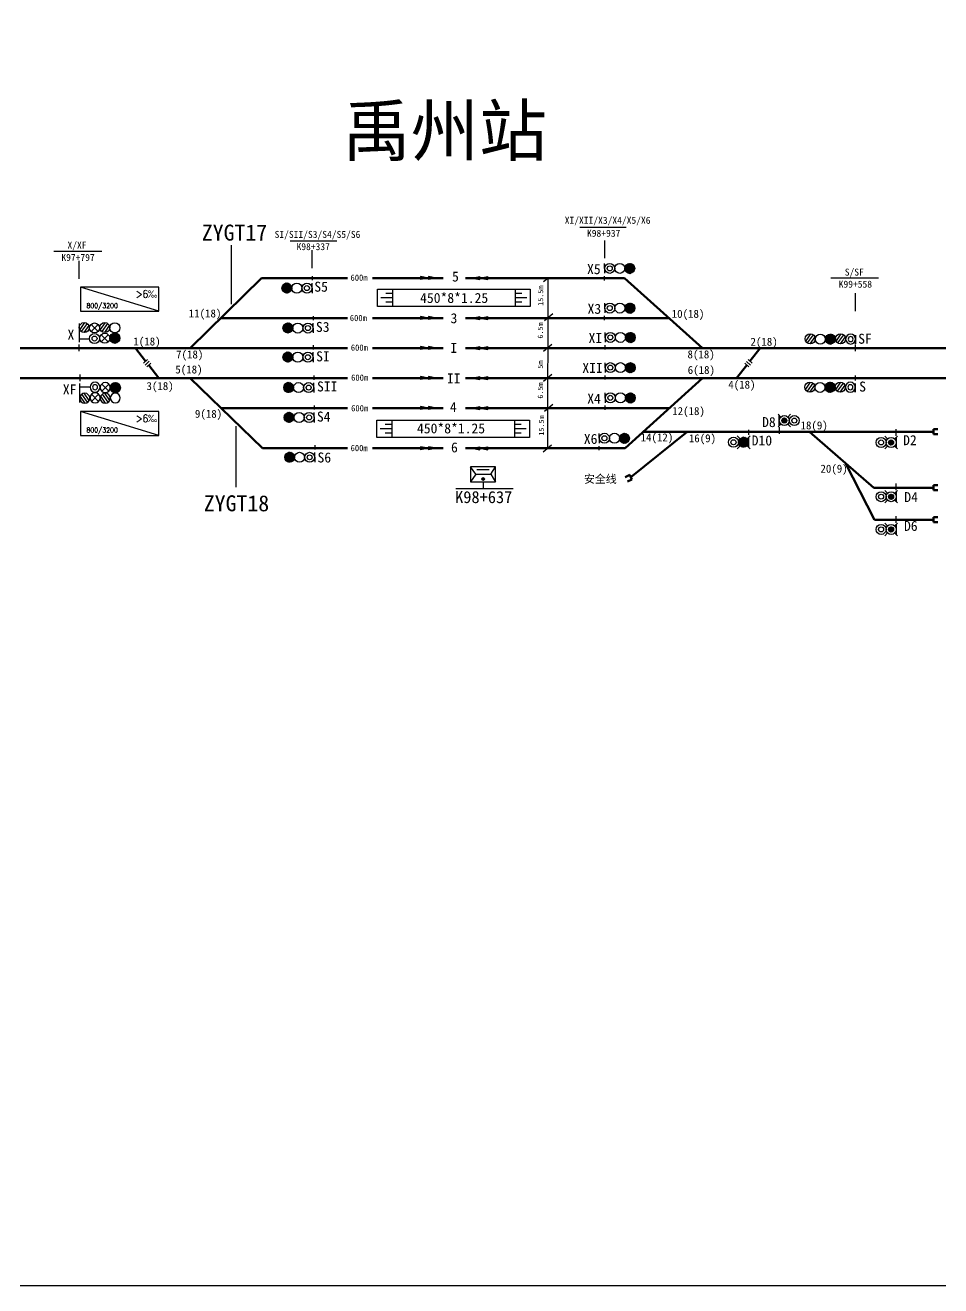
# Model space of a CAD drawing. Header units: millimetres. Extents: x -17381 to -15684, y 1883 to 2345.
# Drawn here: x -16007.2 to -15915.7, y 1883.2 to 2009.2 of the extents above; entities that cross this region are included whole.
import ezdxf
from ezdxf.enums import TextEntityAlignment as Align

# ---------------------------------------------------------------- set-up
doc = ezdxf.new("R2010")
doc.units = ezdxf.units.MM
doc.layers.add('1', color=1, linetype='Continuous')
doc.layers.add('站台', color=7, linetype='Continuous')
doc.styles.add('HZ', font='complex.shx', dxfattribs={"width": 0.75, "bigfont": 'gbcbig.shx'})
doc.styles.get("Standard").update_dxf_attribs({"font": ''})
doc.styles.add('宋体', font='')
doc.styles.get('Standard').set_extended_font_data('SimSun')
doc.styles.get('宋体').set_extended_font_data('SimSun')
doc.linetypes.add('ZIGZAG', pattern='A,0.00254,-5.08,[131,ltypeshp.shx,S=5.08,R=0,X=-5.08,Y=0],-10.16,[131,ltypeshp.shx,S=5.08,R=180,X=5.08,Y=0],-5.08', length=20.32254)

# ---------------------------------------------------------------- blocks, each defined once
blk = doc.blocks.new('*X119')
at = {"color": 0}
for p, q in [((-1.5, 0.06), (0.7, 1.33)), ((-1.5, -0.06), (0.8, 1.27)), ((-1.49, 0.18), (0.59, 1.38)), ((-1.49, -0.17), (0.89, 1.21)), ((-1.47, 0.31), (0.47, 1.43)), ((-1.47, -0.27), (0.97, 1.14)), ((-1.45, -0.38), (1.05, 1.07)), ((-1.43, 0.44), (0.33, 1.46)), ((-1.42, -0.48), (1.12, 0.99)), ((-1.39, -0.57), (1.19, 0.92)), ((-1.38, 0.59), (0.18, 1.49)), ((-1.35, -0.66), (1.25, 0.83)), ((-1.3, 0.75), (0, 1.5)), ((-1.3, -0.75), (1.3, 0.75)), ((-1.25, -0.83), (1.35, 0.66)), ((-1.19, -0.92), (1.39, 0.57)), ((-1.17, 0.94), (-0.23, 1.48)), ((-1.12, -0.99), (1.42, 0.48)), ((-1.05, -1.07), (1.45, 0.38)), ((-0.97, -1.14), (1.47, 0.27)), ((-0.89, -1.21), (1.49, 0.17)), ((-0.8, -1.27), (1.5, 0.06)), ((-0.7, -1.33), (1.5, -0.06)), ((-0.59, -1.38), (1.49, -0.18)), ((-0.47, -1.43), (1.47, -0.31)), ((-0.33, -1.46), (1.43, -0.44)), ((-0.18, -1.49), (1.38, -0.59)), ((0, -1.5), (1.3, -0.75)), ((0.23, -1.48), (1.17, -0.94))]:
    blk.add_line(p, q, dxfattribs=at)
blk = doc.blocks.new('DFRE')
at = {"color": 7, "linetype": 'Continuous'}
for p, q in [((257.72, 164.95), (257.72, 157.4)), ((257.8, 158.75), (261.76, 158.75))]:
    blk.add_line(p, q, dxfattribs=at)
at = {"color": 1}
for p, q in [((269.95, 159.15), (272.88, 160.84)), ((269.95, 158.99), (273.02, 160.76)), ((269.97, 159.31), (272.74, 160.91)), ((269.97, 158.85), (273.14, 160.68)), ((269.99, 158.7), (273.25, 160.59)), ((270, 159.48), (272.58, 160.97)), ((270.02, 158.57), (273.35, 160.5)), ((270.04, 159.66), (272.4, 161.02)), ((270.06, 158.44), (273.45, 160.4)), ((270.1, 158.31), (273.54, 160.29)), ((270.11, 159.86), (272.19, 161.06)), ((270.16, 158.19), (273.61, 160.18)), ((270.22, 160.07), (271.95, 161.07)), ((270.22, 158.07), (273.68, 160.07)), ((270.29, 157.96), (273.75, 159.95)), ((270.37, 157.85), (273.8, 159.83)), ((270.4, 160.33), (271.64, 161.05)), ((270.46, 157.74), (273.85, 159.7)), ((270.55, 157.64), (273.89, 159.57)), ((270.65, 157.55), (273.92, 159.44)), ((270.77, 157.46), (273.94, 159.29)), ((270.89, 157.38), (273.95, 159.15)), ((271.02, 157.3), (273.95, 158.99)), ((271.17, 157.23), (273.94, 158.83)), ((271.33, 157.17), (273.91, 158.66)), ((271.51, 157.12), (273.86, 158.48)), ((271.71, 157.09), (273.79, 158.28)), ((271.96, 157.07), (273.68, 158.07)), ((272.26, 157.1), (273.51, 157.81))]:
    blk.add_line(p, q, dxfattribs=at)
at = {"layer": '1', "color": 2}
for p, q in [((259.88, 165.25), (257.92, 162.43)), ((260.87, 164.9), (258.56, 161.65)), ((261.51, 164.12), (259.55, 161.3)), ((268.09, 165.25), (266.13, 162.43)), ((269.08, 164.9), (266.76, 161.65)), ((269.72, 164.12), (267.76, 161.3))]:
    blk.add_line(p, q, dxfattribs=at)
at = {"layer": '1', "color": 7}
for p, q in [((265.27, 164.52), (262.46, 161.7)), ((262.47, 164.51), (265.25, 161.68)), ((257.72, 153.8), (257.72, 156.47)), ((269.33, 160.42), (266.52, 157.6)), ((266.53, 160.41), (269.32, 157.58))]:
    blk.add_line(p, q, dxfattribs=at)
at = {"layer": '1', "color": 2}
for centre in [(259.73, 163.27), (267.93, 163.27)]:
    blk.add_circle(centre, 2, dxfattribs=at)
at = {"layer": '1', "color": 7}
for centre, radius in [((263.87, 163.11), 2), ((263.84, 158.87), 2), ((263.84, 158.87), 1), ((267.93, 159.01), 2)]:
    blk.add_circle(centre, radius, dxfattribs=at)
at = {"layer": '1', "color": 3}
blk.add_circle((271.95, 163.17), 2, dxfattribs=at)
at = {"layer": '1', "color": 1}
blk.add_circle((271.95, 159.07), 2, dxfattribs=at)
blk = doc.blocks.new('*X9')
at = {"color": 0}
for p, q in [((-0.5, -3.75), (0.25, -3.32)), ((-0.49, -3.63), (0.14, -3.27)), ((-0.49, -3.86), (0.34, -3.38)), ((-0.45, -3.96), (0.41, -3.46)), ((-0.42, -3.47), (-0.03, -3.25)), ((-0.4, -4.04), (0.46, -3.55)), ((-0.34, -4.12), (0.49, -3.64)), ((-0.25, -4.18), (0.5, -3.75)), ((-0.13, -4.23), (0.48, -3.88)), ((0.04, -4.25), (0.41, -4.04))]:
    blk.add_line(p, q, dxfattribs=at)
blk = doc.blocks.new('xhlx')
at = {"layer": '1', "color": 7}
for p, q in [((-5, 0), (-5, -6)), ((5, 0), (-5, 0)), ((3.0134, -2.9333), (4.9907, 0.0121)), ((5, -6), (5, 0)), ((-2.9859, -2.9333), (-4.9961, -0.004)), ((-2.9859, -2.9172), (-4.9961, -5.9914)), ((-3, -2.9238), (3, -2.9238)), ((-2.4822, -1.0402), (2.4123, -1.0402)), ((3.0134, -2.9172), (4.9907, -6.0075)), ((-5, -6), (5, -6))]:
    blk.add_line(p, q, dxfattribs=at)
blk.add_circle((0, -4.7601), 0.5, dxfattribs=at)
blk.add_blockref('*X9', (0, -1.0101), dxfattribs=at)
blk = doc.blocks.new('BD')
at = {"layer": '1', "color": 7}
for radius in [1.5, 0.75]:
    blk.add_circle((0, 0), radius, dxfattribs=at)
blk = doc.blocks.new('*X90')
at = {"color": 0}
for p, q in [((-1.5, 0.06), (0.7, 1.33)), ((-1.5, -0.06), (0.8, 1.27)), ((-1.49, 0.18), (0.59, 1.38)), ((-1.49, -0.17), (0.89, 1.21)), ((-1.47, 0.31), (0.47, 1.43)), ((-1.47, -0.27), (0.97, 1.14)), ((-1.45, -0.38), (1.05, 1.07)), ((-1.43, 0.44), (0.33, 1.46)), ((-1.42, -0.48), (1.12, 0.99)), ((-1.39, -0.57), (1.19, 0.92)), ((-1.38, 0.59), (0.18, 1.49)), ((-1.35, -0.66), (1.25, 0.83)), ((-1.3, 0.75), (0, 1.5)), ((-1.3, -0.75), (1.3, 0.75)), ((-1.25, -0.83), (1.35, 0.66)), ((-1.19, -0.92), (1.39, 0.57)), ((-1.17, 0.94), (-0.23, 1.48)), ((-1.12, -0.99), (1.42, 0.48)), ((-1.05, -1.07), (1.45, 0.38)), ((-0.97, -1.14), (1.47, 0.27)), ((-0.89, -1.21), (1.49, 0.17)), ((-0.8, -1.27), (1.5, 0.06)), ((-0.7, -1.33), (1.5, -0.06)), ((-0.59, -1.38), (1.49, -0.18)), ((-0.47, -1.43), (1.47, -0.31)), ((-0.33, -1.46), (1.43, -0.44)), ((-0.18, -1.49), (1.38, -0.59)), ((0, -1.5), (1.3, -0.75)), ((0.23, -1.48), (1.17, -0.94))]:
    blk.add_line(p, q, dxfattribs=at)
blk = doc.blocks.new('KZ_C')
at = {"layer": '1', "color": 7}
for p, q in [((0.02, 3.97), (0.02, 5.92)), ((0, -0.84), (0, 0.84)), ((0.02, 3.97), (0.02, 2.02)), ((0.02, 3.97), (0.02, 2.02))]:
    blk.add_line(p, q, dxfattribs=at)
at = {"layer": '1', "color": 3}
blk.add_circle((6.09, 3.97), 2, dxfattribs=at)
at = {"layer": '1', "color": 1}
blk.add_circle((10.09, 3.97), 1.95, dxfattribs=at)
at = {"layer": '1', "color": 7, "xscale": 1.33333333333303, "yscale": 1.33333333333303, "zscale": 1.33333333333303, "rotation": 180}
blk.add_blockref('BD', (2.06, 3.97), dxfattribs=at)
at = {"layer": '1', "xscale": 1.333300000000236, "yscale": 1.333300000000236, "zscale": 1.333300000000236}
blk.add_blockref('*X90', (10.12, 3.97), dxfattribs=at)
blk = doc.blocks.new('*X32')
at = {"color": 0}
for p, q in [((-0.75, 0.03), (0.35, 0.66)), ((-0.75, -0.08), (0.45, 0.6)), ((-0.73, 0.15), (0.23, 0.71)), ((-0.73, -0.19), (0.53, 0.53)), ((-0.69, 0.29), (0.09, 0.74)), ((-0.69, -0.29), (0.59, 0.46)), ((-0.65, -0.37), (0.65, 0.37)), ((-0.59, -0.46), (0.69, 0.29)), ((-0.58, 0.47), (-0.12, 0.74)), ((-0.53, -0.53), (0.73, 0.19)), ((-0.45, -0.6), (0.75, 0.08)), ((-0.35, -0.66), (0.75, -0.03)), ((-0.23, -0.71), (0.73, -0.15)), ((-0.09, -0.74), (0.69, -0.29)), ((0.12, -0.74), (0.58, -0.47))]:
    blk.add_line(p, q, dxfattribs=at)
blk = doc.blocks.new('ADL')
at = {"layer": '1', "color": 4}
for p, q in [((-1.06, 1.06), (-1.88, 1.88)), ((1.06, 1.06), (1.88, 1.88)), ((-1.88, -1.88), (-1.06, -1.06)), ((1.88, -1.88), (1.06, -1.06))]:
    blk.add_line(p, q, dxfattribs=at)
for radius in [1.5, 0.75]:
    blk.add_circle((0, 0), radius, dxfattribs=at)
blk.add_blockref('*X32', (0, 0), dxfattribs=at)
blk = doc.blocks.new('2XZLA1')
at = {"layer": '1', "color": 7}
for p, q in [((0, -1), (0, 1)), ((0, -1.5), (0, -4.5))]:
    blk.add_line(p, q, dxfattribs=at)
for name, p in [('BD', (-4.5, -3)), ('ADL', (-1.5, -3))]:
    blk.add_blockref(name, p, dxfattribs=at)
blk = doc.blocks.new('*X12')
at = {"color": 0}
for p, q in [((-1.5, 0.06), (0.7, 1.33)), ((-1.5, -0.06), (0.8, 1.27)), ((-1.49, 0.18), (0.59, 1.38)), ((-1.49, -0.17), (0.89, 1.21)), ((-1.47, 0.31), (0.47, 1.43)), ((-1.47, -0.27), (0.97, 1.14)), ((-1.45, -0.38), (1.05, 1.07)), ((-1.43, 0.44), (0.33, 1.46)), ((-1.42, -0.48), (1.12, 0.99)), ((-1.39, -0.57), (1.19, 0.92)), ((-1.38, 0.59), (0.18, 1.49)), ((-1.35, -0.66), (1.25, 0.83)), ((-1.3, 0.75), (0, 1.5)), ((-1.3, -0.75), (1.3, 0.75)), ((-1.25, -0.83), (1.35, 0.66)), ((-1.19, -0.92), (1.39, 0.57)), ((-1.17, 0.94), (-0.23, 1.48)), ((-1.12, -0.99), (1.42, 0.48)), ((-1.05, -1.07), (1.45, 0.38)), ((-0.97, -1.14), (1.47, 0.27)), ((-0.89, -1.21), (1.49, 0.17)), ((-0.8, -1.27), (1.5, 0.06)), ((-0.7, -1.33), (1.5, -0.06)), ((-0.59, -1.38), (1.49, -0.18)), ((-0.47, -1.43), (1.47, -0.31)), ((-0.33, -1.46), (1.43, -0.44)), ((-0.18, -1.49), (1.38, -0.59)), ((0, -1.5), (1.3, -0.75)), ((0.23, -1.48), (1.17, -0.94))]:
    blk.add_line(p, q, dxfattribs=at)
blk = doc.blocks.new('HDL')
at = {"layer": '1'}
for p, q in [((-1.06, 1.06), (-1.96, 1.96)), ((1.06, 1.06), (1.96, 1.96)), ((-1.06, -1.06), (-1.96, -1.96)), ((1.96, -1.96), (1.06, -1.06))]:
    blk.add_line(p, q, dxfattribs=at)
at = {"layer": '1', "color": 1}
blk.add_circle((0, 0), 1.5, dxfattribs=at)
at = {"layer": '1'}
blk.add_blockref('*X12', (0, 0), dxfattribs=at)
blk = doc.blocks.new('2xzla2')
at = {"layer": '1', "color": 7}
for p, q in [((0, 0.75), (0, -0.75)), ((0, -1.5), (0, -4.5))]:
    blk.add_line(p, q, dxfattribs=at)
at = {"layer": '1', "color": 7, "xscale": 0.9999997500000001, "yscale": 0.9999997500000001, "zscale": 0.9999997500000001}
blk.add_blockref('BD', (-4.49, -3), dxfattribs=at)
at = {"layer": '1', "color": 7, "rotation": 180}
blk.add_blockref('HDL', (-1.48, -3.01), dxfattribs=at)
blk = doc.blocks.new('UD')
at = {"layer": '1', "color": 2}
for p, q in [((0.1149, 1.4857), (-1.3549, -0.6305)), ((0.8607, 1.2175), (-0.8771, -1.2175)), ((1.3386, 0.6378), (-0.1312, -1.4784))]:
    blk.add_line(p, q, dxfattribs=at)
blk.add_circle((0, 0), 1.5, dxfattribs=at)
blk = doc.blocks.new('*X120')
at = {"color": 0}
for p, q in [((-1.5, 0.06), (0.7, 1.33)), ((-1.5, -0.06), (0.8, 1.27)), ((-1.49, 0.18), (0.59, 1.38)), ((-1.49, -0.17), (0.89, 1.21)), ((-1.47, 0.31), (0.47, 1.43)), ((-1.47, -0.27), (0.97, 1.14)), ((-1.45, -0.38), (1.05, 1.07)), ((-1.43, 0.44), (0.33, 1.46)), ((-1.42, -0.48), (1.12, 0.99)), ((-1.39, -0.57), (1.19, 0.92)), ((-1.38, 0.59), (0.18, 1.49)), ((-1.35, -0.66), (1.25, 0.83)), ((-1.3, 0.75), (0, 1.5)), ((-1.3, -0.75), (1.3, 0.75)), ((-1.25, -0.83), (1.35, 0.66)), ((-1.19, -0.92), (1.39, 0.57)), ((-1.17, 0.94), (-0.23, 1.48)), ((-1.12, -0.99), (1.42, 0.48)), ((-1.05, -1.07), (1.45, 0.38)), ((-0.97, -1.14), (1.47, 0.27)), ((-0.89, -1.21), (1.49, 0.17)), ((-0.8, -1.27), (1.5, 0.06)), ((-0.7, -1.33), (1.5, -0.06)), ((-0.59, -1.38), (1.49, -0.18)), ((-0.47, -1.43), (1.47, -0.31)), ((-0.33, -1.46), (1.43, -0.44)), ((-0.18, -1.49), (1.38, -0.59)), ((0, -1.5), (1.3, -0.75)), ((0.23, -1.48), (1.17, -0.94))]:
    blk.add_line(p, q, dxfattribs=at)
blk = doc.blocks.new('LD')
at = {"layer": '1', "color": 3}
blk.add_circle((0, 0), 1.5, dxfattribs=at)

msp = doc.modelspace()

# ---------------------------------------------------------------- hatches: boundary and pattern name
at = {"lineweight": -3}
for points in [[(-15966.86, 1983.9), (-15967.66, 1984.05), (-15967.66, 1983.75)], [(-15966.06, 1983.9), (-15966.86, 1984.05), (-15966.86, 1983.75)], [(-15962.54, 1983.9), (-15961.74, 1983.75), (-15961.74, 1984.05)], [(-15961.74, 1983.9), (-15960.94, 1983.75), (-15960.94, 1984.05)], [(-15966.86, 1979.9), (-15967.66, 1980.05), (-15967.66, 1979.75)], [(-15966.06, 1979.9), (-15966.86, 1980.05), (-15966.86, 1979.75)], [(-15962.54, 1979.9), (-15961.74, 1979.75), (-15961.74, 1980.05)], [(-15961.74, 1979.9), (-15960.94, 1979.75), (-15960.94, 1980.05)], [(-15966.86, 1976.9), (-15967.66, 1977.05), (-15967.66, 1976.75)], [(-15966.06, 1976.9), (-15966.86, 1977.05), (-15966.86, 1976.75)], [(-15962.54, 1976.9), (-15961.74, 1976.75), (-15961.74, 1977.05)], [(-15961.74, 1976.9), (-15960.94, 1976.75), (-15960.94, 1977.05)], [(-15966.86, 1973.9), (-15967.66, 1974.05), (-15967.66, 1973.75)], [(-15966.06, 1973.9), (-15966.86, 1974.05), (-15966.86, 1973.75)], [(-15962.54, 1973.9), (-15961.74, 1973.75), (-15961.74, 1974.05)], [(-15961.74, 1973.9), (-15960.94, 1973.75), (-15960.94, 1974.05)], [(-15966.86, 1970.9), (-15967.66, 1971.05), (-15967.66, 1970.75)], [(-15966.06, 1970.9), (-15966.86, 1971.05), (-15966.86, 1970.75)], [(-15962.54, 1970.9), (-15961.74, 1970.75), (-15961.74, 1971.05)], [(-15961.74, 1970.9), (-15960.94, 1970.75), (-15960.94, 1971.05)], [(-15966.86, 1966.9), (-15967.66, 1967.05), (-15967.66, 1966.75)], [(-15966.06, 1966.9), (-15966.86, 1967.05), (-15966.86, 1966.75)], [(-15962.54, 1966.9), (-15961.74, 1966.75), (-15961.74, 1967.05)], [(-15961.74, 1966.9), (-15960.94, 1966.75), (-15960.94, 1967.05)]]:
    msp.add_hatch(color=0, dxfattribs=at).paths.add_polyline_path(points)

# ---------------------------------------------------------------- linework, layer by layer
at = {"color": 0}
for p, q in [((-15951.75, 1988.98), (-15947.1, 1988.98)), ((-15980.67, 1987.64), (-15976.03, 1987.64)), ((-16004.28, 1986.58), (-15999.49, 1986.58)), ((-15955.37, 1983.56), (-15954.95, 1983.91)), ((-15954.95, 1983.9), (-15954.96, 1966.9)), ((-15926.67, 1983.94), (-15921.89, 1983.94)), ((-15993.79, 1980.61), (-16001.63, 1983.01)), ((-15971.95, 1981.07), (-15971.95, 1982.79)), ((-15971.95, 1982.79), (-15956.71, 1982.79)), ((-15970.45, 1982.36), (-15971.12, 1982.36)), ((-15970.45, 1982.79), (-15970.45, 1981.93)), ((-15958.21, 1982.79), (-15958.21, 1981.93)), ((-15957.54, 1982.36), (-15958.21, 1982.36)), ((-15956.71, 1982.79), (-15956.71, 1981.07)), ((-15956.71, 1981.07), (-15971.95, 1981.07)), ((-15970.45, 1981.93), (-15971.63, 1981.93)), ((-15970.45, 1981.5), (-15971.12, 1981.5)), ((-15970.45, 1981.93), (-15970.45, 1981.07)), ((-15957.03, 1981.93), (-15958.21, 1981.93)), ((-15958.21, 1981.93), (-15958.21, 1981.07)), ((-15957.54, 1981.5), (-15958.21, 1981.5)), ((-15955.28, 1979.66), (-15954.45, 1980.36)), ((-15955.37, 1976.6), (-15954.54, 1977.3)), ((-15955.37, 1973.6), (-15954.54, 1974.3)), ((-15955.28, 1970.61), (-15954.44, 1971.31)), ((-15993.79, 1968.18), (-16001.63, 1970.57)), ((-15972.02, 1967.98), (-15972.02, 1969.71)), ((-15972.02, 1969.71), (-15956.78, 1969.71)), ((-15970.52, 1969.71), (-15970.52, 1968.85)), ((-15958.28, 1969.71), (-15958.28, 1968.85)), ((-15956.78, 1969.71), (-15956.78, 1967.98)), ((-15970.52, 1968.85), (-15971.7, 1968.85)), ((-15970.52, 1969.28), (-15971.19, 1969.28)), ((-15970.52, 1968.41), (-15971.19, 1968.41)), ((-15970.52, 1968.85), (-15970.52, 1967.98)), ((-15957.61, 1969.28), (-15958.28, 1969.28)), ((-15957.1, 1968.85), (-15958.28, 1968.85)), ((-15958.28, 1968.85), (-15958.28, 1967.98)), ((-15957.61, 1968.41), (-15958.28, 1968.41)), ((-15956.78, 1967.98), (-15972.02, 1967.98)), ((-15955.39, 1966.54), (-15954.56, 1967.24)), ((-15964.13, 1962.87), (-15958.4, 1962.87))]:
    msp.add_line(p, q, dxfattribs=at)
at = {"color": 1, "lineweight": -3}
msp.add_line((-15986.57, 1987.2), (-15986.57, 1981.29), dxfattribs=at)
at = {"color": 1, "lineweight": 70}
for p, q in [((-15983.56, 1983.9), (-15990.69, 1976.9)), ((-15983.56, 1983.9), (-15974.95, 1983.9)), ((-15972.45, 1983.9), (-15965.39, 1983.9)), ((-15963.16, 1983.9), (-15947.29, 1983.9)), ((-15947.29, 1983.9), (-15939.47, 1976.9)), ((-15987.64, 1979.9), (-15974.95, 1979.9)), ((-15972.45, 1979.9), (-15965.39, 1979.9)), ((-15963.16, 1979.9), (-15942.82, 1979.9))]:
    msp.add_line(p, q, dxfattribs=at)
at = {"color": 0, "lineweight": -3}
for p, q in [((-15967.66, 1984.05), (-15966.86, 1983.9)), ((-15966.86, 1983.9), (-15967.66, 1984.05)), ((-15967.66, 1984.05), (-15967.66, 1983.75)), ((-15966.86, 1983.9), (-15967.66, 1983.75)), ((-15966.86, 1984.05), (-15966.06, 1983.9)), ((-15966.06, 1983.9), (-15966.86, 1984.05)), ((-15966.86, 1984.05), (-15966.86, 1983.75)), ((-15966.86, 1983.9), (-15966.06, 1983.9)), ((-15966.06, 1983.9), (-15966.86, 1983.75)), ((-15962.54, 1983.9), (-15961.74, 1984.05)), ((-15961.89, 1983.9), (-15962.54, 1983.9)), ((-15961.74, 1983.9), (-15962.54, 1983.9)), ((-15961.74, 1983.75), (-15962.54, 1983.9)), ((-15962.54, 1983.9), (-15961.74, 1983.75)), ((-15961.74, 1983.9), (-15960.94, 1984.05)), ((-15961.74, 1983.75), (-15961.74, 1984.05)), ((-15960.94, 1983.75), (-15961.74, 1983.9)), ((-15961.74, 1983.9), (-15960.94, 1983.75)), ((-15960.94, 1983.75), (-15960.94, 1984.05)), ((-15967.66, 1980.05), (-15966.86, 1979.9)), ((-15966.86, 1979.9), (-15967.66, 1980.05)), ((-15967.66, 1980.05), (-15967.66, 1979.75)), ((-15966.86, 1979.9), (-15967.66, 1979.75)), ((-15966.86, 1980.05), (-15966.06, 1979.9)), ((-15966.06, 1979.9), (-15966.86, 1980.05)), ((-15966.86, 1980.05), (-15966.86, 1979.75)), ((-15966.86, 1979.9), (-15966.06, 1979.9)), ((-15966.06, 1979.9), (-15966.86, 1979.75)), ((-15962.54, 1979.9), (-15961.74, 1980.05)), ((-15961.89, 1979.9), (-15962.54, 1979.9)), ((-15961.74, 1979.9), (-15962.54, 1979.9)), ((-15961.74, 1979.75), (-15962.54, 1979.9)), ((-15962.54, 1979.9), (-15961.74, 1979.75)), ((-15961.74, 1979.9), (-15960.94, 1980.05)), ((-15961.74, 1979.75), (-15961.74, 1980.05)), ((-15960.94, 1979.75), (-15961.74, 1979.9)), ((-15961.74, 1979.9), (-15960.94, 1979.75)), ((-15960.94, 1979.75), (-15960.94, 1980.05)), ((-15967.66, 1977.05), (-15966.86, 1976.9)), ((-15966.86, 1976.9), (-15967.66, 1977.05)), ((-15967.66, 1977.05), (-15967.66, 1976.75)), ((-15966.86, 1976.9), (-15967.66, 1976.75)), ((-15966.86, 1977.05), (-15966.06, 1976.9)), ((-15966.06, 1976.9), (-15966.86, 1977.05)), ((-15966.86, 1977.05), (-15966.86, 1976.75)), ((-15966.86, 1976.9), (-15966.06, 1976.9)), ((-15966.06, 1976.9), (-15966.86, 1976.75)), ((-15962.54, 1976.9), (-15961.74, 1977.05)), ((-15961.89, 1976.9), (-15962.54, 1976.9)), ((-15961.74, 1976.9), (-15962.54, 1976.9)), ((-15961.74, 1976.75), (-15962.54, 1976.9)), ((-15962.54, 1976.9), (-15961.74, 1976.75)), ((-15961.74, 1976.9), (-15960.94, 1977.05)), ((-15961.74, 1976.75), (-15961.74, 1977.05)), ((-15960.94, 1976.75), (-15961.74, 1976.9)), ((-15961.74, 1976.9), (-15960.94, 1976.75)), ((-15960.94, 1976.75), (-15960.94, 1977.05)), ((-15967.66, 1974.05), (-15966.86, 1973.9)), ((-15966.86, 1973.9), (-15967.66, 1974.05)), ((-15967.66, 1974.05), (-15967.66, 1973.75)), ((-15966.86, 1973.9), (-15967.66, 1973.75)), ((-15966.86, 1974.05), (-15966.06, 1973.9)), ((-15966.06, 1973.9), (-15966.86, 1974.05)), ((-15966.86, 1974.05), (-15966.86, 1973.75)), ((-15966.86, 1973.9), (-15966.06, 1973.9)), ((-15966.06, 1973.9), (-15966.86, 1973.75)), ((-15962.54, 1973.9), (-15961.74, 1974.05)), ((-15961.89, 1973.9), (-15962.54, 1973.9)), ((-15961.74, 1973.9), (-15962.54, 1973.9)), ((-15961.74, 1973.75), (-15962.54, 1973.9)), ((-15962.54, 1973.9), (-15961.74, 1973.75)), ((-15961.74, 1973.9), (-15960.94, 1974.05)), ((-15961.74, 1973.75), (-15961.74, 1974.05)), ((-15960.94, 1973.75), (-15961.74, 1973.9)), ((-15961.74, 1973.9), (-15960.94, 1973.75)), ((-15960.94, 1973.75), (-15960.94, 1974.05)), ((-15967.66, 1971.05), (-15966.86, 1970.9)), ((-15966.86, 1970.9), (-15967.66, 1971.05)), ((-15967.66, 1971.05), (-15967.66, 1970.75)), ((-15966.86, 1970.9), (-15967.66, 1970.75)), ((-15966.86, 1971.05), (-15966.06, 1970.9)), ((-15966.06, 1970.9), (-15966.86, 1971.05)), ((-15966.86, 1971.05), (-15966.86, 1970.75)), ((-15966.86, 1970.9), (-15966.06, 1970.9)), ((-15966.06, 1970.9), (-15966.86, 1970.75)), ((-15962.54, 1970.9), (-15961.74, 1971.05)), ((-15961.89, 1970.9), (-15962.54, 1970.9)), ((-15961.74, 1970.9), (-15962.54, 1970.9)), ((-15961.74, 1970.75), (-15962.54, 1970.9)), ((-15962.54, 1970.9), (-15961.74, 1970.75)), ((-15961.74, 1970.9), (-15960.94, 1971.05)), ((-15961.74, 1970.75), (-15961.74, 1971.05)), ((-15960.94, 1970.75), (-15961.74, 1970.9)), ((-15961.74, 1970.9), (-15960.94, 1970.75)), ((-15960.94, 1970.75), (-15960.94, 1971.05)), ((-15967.66, 1967.05), (-15966.86, 1966.9)), ((-15966.86, 1966.9), (-15967.66, 1967.05)), ((-15967.66, 1967.05), (-15967.66, 1966.75)), ((-15966.86, 1967.05), (-15966.06, 1966.9)), ((-15966.06, 1966.9), (-15966.86, 1967.05)), ((-15966.86, 1967.05), (-15966.86, 1966.75)), ((-15962.54, 1966.9), (-15961.74, 1967.05)), ((-15961.74, 1966.9), (-15960.94, 1967.05)), ((-15961.74, 1966.75), (-15961.74, 1967.05)), ((-15960.94, 1966.75), (-15960.94, 1967.05)), ((-15966.86, 1966.9), (-15967.66, 1966.75)), ((-15966.86, 1966.9), (-15966.06, 1966.9)), ((-15966.06, 1966.9), (-15966.86, 1966.75)), ((-15961.89, 1966.9), (-15962.54, 1966.9)), ((-15961.74, 1966.9), (-15962.54, 1966.9)), ((-15961.74, 1966.75), (-15962.54, 1966.9)), ((-15962.54, 1966.9), (-15961.74, 1966.75)), ((-15960.94, 1966.75), (-15961.74, 1966.9)), ((-15961.74, 1966.9), (-15960.94, 1966.75))]:
    msp.add_line(p, q, dxfattribs=at)
at = {"color": 7, "linetype": 'Continuous'}
for p, q in [((-15995.35, 1975.4), (-15994.94, 1975.77)), ((-15995.18, 1975.21), (-15994.77, 1975.59)), ((-15995.01, 1975.02), (-15994.6, 1975.4)), ((-15934.85, 1975.02), (-15935.27, 1975.4)), ((-15934.68, 1975.21), (-15935.1, 1975.58)), ((-15934.51, 1975.39), (-15934.93, 1975.77))]:
    msp.add_line(p, q, dxfattribs=at)
at = {"color": 5, "lineweight": 70}
for p, q in [((-15983.44, 1966.9), (-15990.69, 1973.9)), ((-15939.47, 1973.9), (-15947.22, 1966.9)), ((-15987.58, 1970.9), (-15974.95, 1970.9)), ((-15972.45, 1970.9), (-15965.39, 1970.9)), ((-15963.16, 1970.9), (-15942.79, 1970.9)), ((-15983.44, 1966.9), (-15974.95, 1966.9)), ((-15972.45, 1966.9), (-15965.39, 1966.9)), ((-15963.16, 1966.9), (-15947.21, 1966.9))]:
    msp.add_line(p, q, dxfattribs=at)
at = {"color": 0, "ltscale": 0.5}
msp.add_line((-15924.19, 1973.68), (-15924.19, 1974.18), dxfattribs=at)
at = {"color": 5, "lineweight": -3}
msp.add_line((-15986.07, 1963.01), (-15986.07, 1969.09), dxfattribs=at)
at = {"linetype": 'Continuous', "lineweight": 70}
for p, q in [((-15941.02, 1968.55), (-15946.63, 1963.99)), ((-15945.4, 1968.55), (-15916.39, 1968.55)), ((-15928.78, 1968.55), (-15922.38, 1962.94)), ((-15925.19, 1965.4), (-15922.3, 1959.73)), ((-15922.38, 1962.94), (-15916.39, 1962.94)), ((-15922.3, 1959.73), (-15916.39, 1959.73))]:
    msp.add_line(p, q, dxfattribs=at)
at = {"color": 0, "lineweight": 70}
for p, q in [((-15916.39, 1968.55), (-15916.39, 1968.81)), ((-15916.39, 1968.81), (-15915.97, 1968.81)), ((-15916.39, 1968.55), (-15916.39, 1968.31)), ((-15916.39, 1968.31), (-15915.97, 1968.31)), ((-15947.2, 1964.01), (-15946.75, 1964.22)), ((-15946.98, 1963.56), (-15946.53, 1963.77)), ((-15946.75, 1964.22), (-15946.63, 1963.99)), ((-15946.53, 1963.77), (-15946.63, 1963.99)), ((-15916.39, 1962.94), (-15916.39, 1963.21)), ((-15916.39, 1963.21), (-15915.97, 1963.21)), ((-15916.39, 1962.94), (-15916.39, 1962.71)), ((-15916.39, 1962.71), (-15915.97, 1962.71)), ((-15916.39, 1959.73), (-15916.39, 1959.99)), ((-15916.39, 1959.99), (-15915.97, 1959.99)), ((-15916.39, 1959.73), (-15916.39, 1959.49)), ((-15916.39, 1959.49), (-15915.97, 1959.49))]:
    msp.add_line(p, q, dxfattribs=at)
at = {"lineweight": -3}
msp.add_line((-15961.4, 1963.52), (-15961.4, 1962.87), dxfattribs=at)
at = {"color": 0}
for points in [[(-17380.59, 2345.03), (-15683.64, 2345.03), (-15683.64, 1883.17), (-17380.59, 1883.17)], [(-15993.79, 1983.01), (-16001.63, 1983.01), (-16001.63, 1980.61), (-15993.79, 1980.61)], [(-15993.79, 1970.57), (-16001.63, 1970.57), (-16001.63, 1968.18), (-15993.79, 1968.18)]]:
    msp.add_lwpolyline(points, close=True, dxfattribs=at)
at = {"layer": '1', "color": 0}
for p, q in [((-15924.19, 1977.33), (-15924.19, 1978.21)), ((-15924.19, 1978.21), (-15924.19, 1977.32)), ((-15924.19, 1976.59), (-15924.19, 1977.26)), ((-15924.22, 1972.5), (-15924.22, 1973.38)), ((-15924.22, 1973.38), (-15924.22, 1972.49))]:
    msp.add_line(p, q, dxfattribs=at)
at = {"layer": '1', "color": 1, "lineweight": 100}
for p, q in [((-16009.01, 1976.9), (-15974.95, 1976.9)), ((-15963.16, 1976.9), (-15913.37, 1976.9))]:
    msp.add_line(p, q, dxfattribs=at)
at = {"layer": '1', "color": 1, "lineweight": 50}
msp.add_line((-15972.45, 1976.9), (-15965.39, 1976.9), dxfattribs=at)
at = {"layer": '1', "color": 5, "lineweight": 100}
for p, q in [((-15974.95, 1973.9), (-16009.01, 1973.9)), ((-15913.37, 1973.9), (-15963.16, 1973.9))]:
    msp.add_line(p, q, dxfattribs=at)
at = {"layer": '1', "color": 5, "lineweight": 50}
msp.add_line((-15965.39, 1973.9), (-15972.45, 1973.9), dxfattribs=at)
at = {"layer": '1', "color": 0}
for centre in [(-15998.2, 1977.91), (-15998.15, 1972.94)]:
    msp.add_circle(centre, 0.5, dxfattribs=at)
at = {"layer": '1', "color": 1}
for centre in [(-15926.7, 1977.81), (-15926.73, 1972.99)]:
    msp.add_circle(centre, 0.5, dxfattribs=at)
at = {"layer": '站台', "color": 0, "lineweight": -3}
for p, q in [((-15949.25, 1985.88), (-15949.25, 1987.67)), ((-15978.5, 1984.89), (-15978.5, 1986.68)), ((-16001.77, 1983.83), (-16001.77, 1985.62)), ((-15924.21, 1980.6), (-15924.21, 1982.39))]:
    msp.add_line(p, q, dxfattribs=at)
at = {"layer": '站台', "color": 1, "lineweight": 70}
for p, q in [((-15995.13, 1975.6), (-15996.15, 1976.9)), ((-15934.74, 1975.6), (-15933.72, 1976.9))]:
    msp.add_line(p, q, dxfattribs=at)
at = {"layer": '站台', "color": 5, "lineweight": 70}
for p, q in [((-15993.8, 1973.91), (-15994.82, 1975.2)), ((-15936.07, 1973.9), (-15935.05, 1975.2))]:
    msp.add_line(p, q, dxfattribs=at)

# ---------------------------------------------------------------- block references
at = {"color": 0}
for name, p, xscale, yscale, zscale in [('KZ_C', (-15949.27, 1983.88), 0.25, 0.25, 0.25), ('KZ_C', (-15949.26, 1979.91), 0.25, 0.25, 0.25), ('DFRE', (-16066.19, 1938.14), 0.25, 0.25, 0.25), ('KZ_C', (-15949.21, 1976.98), 0.25, 0.25, 0.25), ('KZ_C', (-15949.21, 1973.96), 0.25, 0.25, 0.25), ('KZ_C', (-15949.21, 1970.94), 0.25, 0.25, 0.25), ('KZ_C', (-15949.8, 1966.9), 0.25, 0.25, 0.25), ('2XZLA1', (-15920.14, 1968.47), 0.3332499999996799, 0.3332499999996799, 0.3332499999996799), ('2XZLA1', (-15920.14, 1963.05), 0.3332499999996799, 0.3332499999996799, 0.3332499999996799), ('2XZLA1', (-15920.14, 1959.78), 0.3332499999996799, 0.3332499999996799, 0.3332499999996799)]:
    msp.add_blockref(name, p, dxfattribs=dict(at, xscale=xscale, yscale=yscale, zscale=zscale))
at = {"color": 0, "rotation": 180}
for name, p, xscale, yscale, zscale in [('KZ_C', (-15978.49, 1983.89), 0.2500639922618575, 0.2500639922618575, 0.2500639922618575), ('KZ_C', (-15978.39, 1979.9), 0.2500639922618575, 0.2500639922618575, 0.2500639922618575), ('KZ_C', (-15978.39, 1976.99), 0.2500639922618575, 0.2500639922618575, 0.2500639922618575), ('DFRE', (-16066.14, 2012.71), -0.25, 0.25, 0.25), ('KZ_C', (-15978.32, 1973.95), 0.2500639922618575, 0.2500639922618575, 0.2500639922618575), ('KZ_C', (-15978.27, 1970.96), 0.2500639922618575, 0.2500639922618575, 0.2500639922618575), ('2XZLA1', (-15931.81, 1968.66), 0.3332499999996799, 0.3332499999996799, 0.3332499999996799), ('KZ_C', (-15978.22, 1966.98), 0.2500639922618575, 0.2500639922618575, 0.2500639922618575)]:
    msp.add_blockref(name, p, dxfattribs=dict(at, xscale=xscale, yscale=yscale, zscale=zscale))
at = {"color": 0, "linetype": 'Continuous', "xscale": 0.3332499999996799, "yscale": 0.3332499999996799, "zscale": 0.3332499999996799}
msp.add_blockref('2xzla2', (-15934.89, 1968.49), dxfattribs=at)
at = {"color": 0, "linetype": 'ZIGZAG', "xscale": 0.25, "yscale": 0.25, "zscale": 0.25}
msp.add_blockref('xhlx', (-15961.4, 1965.02), dxfattribs=at)
at = {"layer": '1', "color": 0, "xscale": 0.3332499999996799, "yscale": 0.3332499999996799, "zscale": 0.3332499999996799, "rotation": 180}
msp.add_blockref('*X119', (-15998.2, 1977.91), dxfattribs=at)
at = {"layer": '1', "color": 0, "xscale": 0.3333241666878166, "yscale": 0.3333241666878166, "zscale": 0.3333241666878166}
for name, p in [('UD', (-15928.72, 1977.83)), ('LD', (-15927.71, 1977.8)), ('UD', (-15925.69, 1977.83)), ('UD', (-15928.75, 1973)), ('LD', (-15927.74, 1972.97)), ('UD', (-15925.72, 1973))]:
    msp.add_blockref(name, p, dxfattribs=at)
at = {"layer": '1', "color": 1, "xscale": 0.3333241666878166, "yscale": 0.3333241666878166, "zscale": 0.3333241666878166}
for p in [(-15926.7, 1977.81), (-15926.73, 1972.99)]:
    msp.add_blockref('*X120', p, dxfattribs=at)
at = {"layer": '1', "color": 0, "extrusion": (0, 0, -1), "xscale": 0.3333250000007577, "yscale": 0.3333250000007577, "zscale": -0.333325, "rotation": 359.9752732370488}
for p in [(15924.68, 1977.81), (15924.71, 1972.99)]:
    msp.add_blockref('BD', p, dxfattribs=at)
at = {"layer": '1', "color": 0, "extrusion": (0, 0, -1), "xscale": 0.3332499999996799, "yscale": 0.3332499999996799, "zscale": -0.33325}
msp.add_blockref('*X119', (15998.15, 1972.94), dxfattribs=at)

# ---------------------------------------------------------------- texts
at = {"color": 0, "style": '宋体'}
for s, height, p in [('禹州站', 5, (-15975.46, 1996.15)), ('XI/XII/X3/X4/X5/X6', 0.7, (-15953.25, 1989.33)), ('SI/SII/S3/S4/S5/S6', 0.7, (-15982.24, 1987.92)), ('   X/XF', 0.7, (-16004.36, 1986.85)), ('X5', 1, (-15951.02, 1984.3)), ('   S/SF', 0.7, (-15926.7, 1984.15)), ('S5', 1, (-15978.27, 1982.54)), ('5', 1, (-15964.51, 1983.56)), ('450*8*1.25', 1, (-15967.7, 1981.42)), ('X3', 1, (-15950.97, 1980.33)), ('11(18)', 0.8, (-15990.82, 1979.97)), ('10(18)', 0.8, (-15942.56, 1979.93)), ('X', 1, (-16002.93, 1977.74)), ('S3', 1, (-15978.11, 1978.52)), ('XI', 1, (-15950.87, 1977.41)), ('SF', 1, (-15923.93, 1977.34)), ('1(18)', 0.8, (-15996.35, 1977.17)), ('2(18)', 0.8, (-15934.69, 1977.14)), ('7(18)', 0.8, (-15992.08, 1975.87)), ('SI', 1, (-15978.09, 1975.58)), ('8(18)', 0.8, (-15940.98, 1975.88)), ('5(18)', 0.8, (-15992.16, 1974.37)), ('XII', 1, (-15951.49, 1974.43)), ('6(18)', 0.8, (-15940.96, 1974.32)), ('3(18)', 0.8, (-15995.04, 1972.71)), ('SII', 1, (-15978, 1972.57)), ('4(18)', 0.8, (-15936.91, 1972.85)), ('S', 1, (-15923.83, 1972.56)), ('XF', 1, (-16003.4, 1972.27)), ('X4', 1, (-15951, 1971.36)), ('9(18)', 0.8, (-15990.2, 1969.94)), ('12(18)', 0.8, (-15942.51, 1970.21)), ('S4', 1, (-15978.01, 1969.56)), ('18(9)', 0.8, (-15929.69, 1968.78)), ('450*8*1.25', 1, (-15968.01, 1968.38)), ('X6', 1, (-15951.34, 1967.33)), ('14(12)', 0.8, (-15945.67, 1967.58)), ('16(9)', 0.8, (-15940.85, 1967.49)), ('6', 1, (-15964.61, 1966.48)), ('S6', 1, (-15977.95, 1965.47)), ('20(9)', 0.8, (-15927.7, 1964.45)), ('安全线', 0.8, (-15951.33, 1963.42))]:
    msp.add_text(s, height=height, dxfattribs=at).set_placement(p)
for s, p in [('K98+937', (-15949.36, 1988.38)), ('K98+337', (-15978.38, 1987.04)), ('K97+797', (-16001.88, 1985.96)), ('K99+558', (-15924.21, 1983.29))]:
    msp.add_text(s, height=0.7, dxfattribs=at).set_placement(p, align=Align.MIDDLE)
at = {"color": 0, "linetype": 'ByBlock', "style": '宋体'}
for p in [(-15974.65, 1983.63), (-15974.72, 1979.6), (-15974.62, 1976.64), (-15974.59, 1973.64), (-15974.59, 1970.58), (-15974.64, 1966.6)]:
    msp.add_text('600m', height=0.625, dxfattribs=at).set_placement(p)
at = {"color": 0, "style": 'HZ', "width": 0.9}
for s, height, p in [('>6‰', 0.75, (-15996.13, 1981.94)), ('800/3200', 0.5, (-16001.03, 1980.9)), ('>6‰', 0.75, (-15996.13, 1969.5)), ('800/3200', 0.5, (-16001.03, 1968.46))]:
    msp.add_text(s, height=height, dxfattribs=at).set_placement(p)
at = {"color": 0}
for s, p in [('15.5m', (-15955.4, 1981.13)), ('6.5m', (-15955.43, 1977.85)), ('5m', (-15955.43, 1974.85)), ('6.5m', (-15955.43, 1971.85)), ('15.5m', (-15955.32, 1968.15))]:
    msp.add_text(s, height=0.518, rotation=90, dxfattribs=at).set_placement(p)
at = {"color": 0, "linetype": 'ByBlock', "lineweight": -2, "style": '宋体'}
for s, p in [('3', (-15964.66, 1979.39)), ('I', (-15964.68, 1976.43)), ('II', (-15965.02, 1973.37)), ('4', (-15964.72, 1970.51))]:
    msp.add_text(s, height=1, dxfattribs=at).set_placement(p)
at = {"color": 0, "style": '宋体'}
for s, p in [('D8', (-15932.85, 1969.01)), ('D10', (-15933.55, 1967.17)), ('D2', (-15918.76, 1967.2)), ('D4', (-15918.64, 1961.51)), ('D6', (-15918.67, 1958.63))]:
    msp.add_text(s, height=1, dxfattribs=at).set_placement(p, align=Align.CENTER)
at = {"color": 0}
msp.add_text('K98+637', height=1.2, dxfattribs=at).set_placement((-15964.2, 1961.41))
at = {"color": 1, "lineweight": -3, "char_height": 1.6, "width": 6.8413, "attachment_point": 1, "style": '宋体'}
for s, insert in [('ZYGT17', (-15989.51, 1989.25)), ('{\\C5;ZYGT18}', (-15989.31, 1962.19))]:
    msp.add_mtext(s, dxfattribs=dict(at, insert=insert))

doc.saveas('drawing.dxf')
